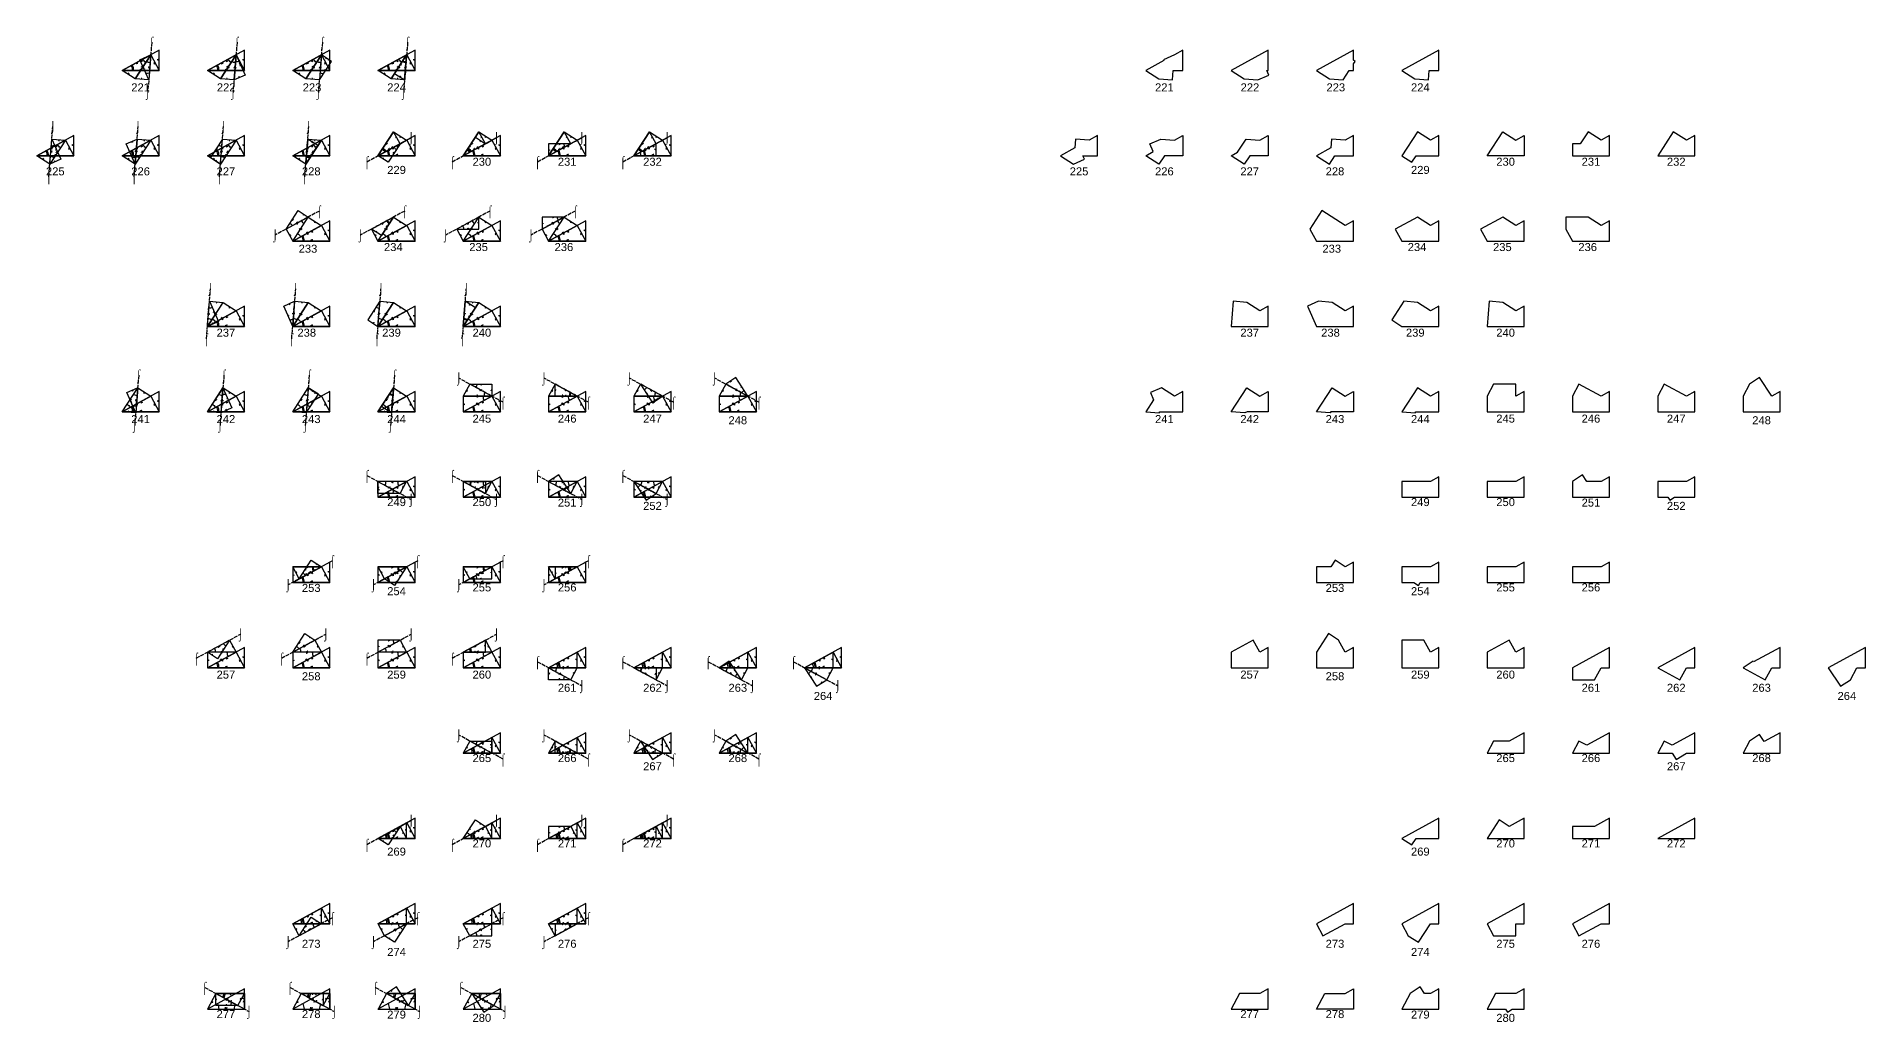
# Model space of a CAD drawing. Header units: millimetres. Extents: x 122552 to 2943733, y -2581954 to 22549.
# Drawn here: x 947964 to 1519227, y -2214161 to -1905666 of the extents above; entities that cross this region are included whole.
import ezdxf
from ezdxf.enums import TextEntityAlignment as Align

# ---------------------------------------------------------------- set-up
doc = ezdxf.new("R2010")
doc.units = ezdxf.units.MM
doc.linetypes.add('ACAD_ISO02W100', pattern=[15, 12, -3])
for name, color, linetype in [('BASE', 170, 'Continuous'), ('HYPOTENUSE', 10, 'Continuous'), ('PERPENDICULAR', 90, 'Continuous'), ('Standard', 7, 'Continuous')]:
    doc.layers.add(name, color=color, linetype=linetype)
doc.styles.add('Arial', font='arial_0.ttf')

# ---------------------------------------------------------------- blocks, each defined once
blk = doc.blocks.new('fundamental_block_GT')
at = {"color": 175, "true_color": 0x4554a5}
for p, q in [((439, -4), (439, 26)), ((439, 26), (469, 26)), ((469, 26), (460, 29)), ((469, 26), (460, 23))]:
    blk.add_line(p, q, dxfattribs=at)
at = {"color": 242, "true_color": 0xcd2027}
for p, q in [((441, 235), (456, 208)), ((456, 208), (482, 222)), ((482, 222), (472, 221)), ((482, 222), (475, 215))]:
    blk.add_line(p, q, dxfattribs=at)
at = {"color": 114, "true_color": 0x139b48}
for p, q in [((851, 261), (848, 251)), ((851, 231), (851, 261)), ((851, 261), (854, 251)), ((881, 231), (851, 231))]:
    blk.add_line(p, q, dxfattribs=at)
at = {"color": 4}
blk.add_arc((0, -2), 277, 359.9799, 28.4254, dxfattribs=at)
at = {"layer": 'BASE'}
blk.add_line((0, 0), (879, -7), dxfattribs=at)
at = {"layer": 'HYPOTENUSE'}
blk.add_line((883, 469), (0, 0), dxfattribs=at)
at = {"layer": 'PERPENDICULAR'}
blk.add_line((879, -7), (883, 469), dxfattribs=at)

msp = doc.modelspace()

# ---------------------------------------------------------------- linework, layer by layer
at = {"linetype": 'ACAD_ISO02W100', "ltscale": 100}
for p, q in [((983928, -1907443), (982684, -1923129)), ((1010577, -1907443), (1009333, -1923129)), ((1037225, -1907443), (1035981, -1923129)), ((1063874, -1907443), (1062630, -1923129)), ((951779, -1949440), (953023, -1933754)), ((978428, -1949440), (979672, -1933754)), ((1005076, -1949440), (1006321, -1933754)), ((1031725, -1949440), (1032969, -1933754)), ((1051155, -1944747), (1064984, -1937242)), ((1077803, -1944747), (1091633, -1937242)), ((1104452, -1944747), (1118281, -1937242)), ((1131101, -1944747), (1144930, -1937242)), ((1036299, -1960138), (1022469, -1967643)), ((1062947, -1960138), (1049118, -1967643)), ((1089596, -1960138), (1075767, -1967643)), ((1116245, -1960138), (1102415, -1967643)), ((1001004, -2000090), (1002248, -1984404)), ((1027652, -2000090), (1028896, -1984404)), ((1054301, -2000090), (1055545, -1984404)), ((1080950, -2000090), (1082194, -1984404)), ((979855, -2011391), (978611, -2027076)), ((1006504, -2011391), (1005260, -2027076)), ((1033152, -2011391), (1031908, -2027076)), ((1059801, -2011391), (1058557, -2027076)), ((1093669, -2019836), (1079840, -2012330)), ((1120318, -2019836), (1106488, -2012330)), ((1146966, -2019836), (1133137, -2012330)), ((1173615, -2019836), (1159786, -2012330)), ((1051155, -2042732), (1064984, -2050237)), ((1077803, -2042732), (1091633, -2050237)), ((1104452, -2042732), (1118281, -2050237)), ((1131101, -2042732), (1144930, -2050237)), ((1040372, -2069380), (1026542, -2076885)), ((1067020, -2069380), (1053191, -2076885)), ((1093669, -2069380), (1079840, -2076885)), ((1120318, -2069380), (1106488, -2076885)), ((997857, -2099782), (1011687, -2092276)), ((1024506, -2099782), (1038335, -2092276)), ((1051155, -2099782), (1064984, -2092276)), ((1077803, -2099782), (1091633, -2092276)), ((1104452, -2100887), (1118281, -2108392)), ((1131101, -2100887), (1144930, -2108392)), ((1157749, -2100887), (1171579, -2108392)), ((1184398, -2100887), (1198227, -2108392)), ((1093669, -2131288), (1079840, -2123783)), ((1120318, -2131288), (1106488, -2123783)), ((1146966, -2131288), (1133137, -2123783)), ((1173615, -2131288), (1159786, -2123783)), ((1051155, -2157937), (1064984, -2150432)), ((1077803, -2157937), (1091633, -2150432)), ((1104452, -2157937), (1118281, -2150432)), ((1131101, -2157937), (1144930, -2150432)), ((1040372, -2180833), (1026542, -2188338)), ((1067020, -2180833), (1053191, -2188338)), ((1093669, -2180833), (1079840, -2188338)), ((1120318, -2180833), (1106488, -2188338)), ((1000493, -2202624), (1014323, -2210129)), ((1027142, -2202624), (1040971, -2210129)), ((1053791, -2202624), (1067620, -2210129)), ((1080439, -2202624), (1094269, -2210129))]:
    msp.add_line(p, q, dxfattribs=at)
for points in [[(1302779, -1919207), (1303016, -1916222), (1306037, -1916222), (1306037, -1909934), (1303401, -1911365), (1299972, -1912888), (1300093, -1913160), (1294450, -1916222), (1298523, -1918870)], [(1332686, -1909934), (1321099, -1916222), (1325172, -1918870), (1329428, -1919207), (1332857, -1917684), (1332208, -1916222), (1332686, -1916222)], [(1359335, -1909934), (1347747, -1916222), (1351820, -1918870), (1356076, -1919207), (1358017, -1916222), (1359335, -1916222), (1359335, -1914194), (1359845, -1913410), (1359335, -1913078)], [(1382725, -1919207), (1382962, -1916222), (1385983, -1916222), (1385983, -1909934), (1374396, -1916222), (1378469, -1918870)], [(1377542, -1944916), (1378871, -1942871), (1385983, -1942871), (1385983, -1936583), (1383347, -1938013), (1379274, -1935366), (1374396, -1942871)], [(1409996, -1938013), (1412632, -1936583), (1412632, -1942871), (1401045, -1942871), (1405923, -1935366)], [(1427693, -1942871), (1439281, -1942871), (1439281, -1936583), (1436644, -1938013), (1432571, -1935366), (1430132, -1939118), (1427693, -1939118)], [(1459220, -1935366), (1454342, -1942871), (1465929, -1942871), (1465929, -1936583), (1463293, -1938013)], [(1272496, -1937676), (1272277, -1940442), (1267801, -1942871), (1271874, -1945518), (1275304, -1943995), (1274804, -1942871), (1279389, -1942871), (1279389, -1936583), (1276752, -1938013)], [(1294450, -1942871), (1296784, -1941604), (1295716, -1939199), (1299145, -1937676), (1303401, -1938013), (1306037, -1936583), (1306037, -1942871), (1300244, -1942871), (1298523, -1945518)], [(1321099, -1942871), (1323135, -1941766), (1325794, -1937676), (1330050, -1938013), (1332686, -1936583), (1332686, -1942871), (1326892, -1942871), (1325172, -1945518)], [(1352442, -1937676), (1352223, -1940442), (1347747, -1942871), (1351820, -1945518), (1353541, -1942871), (1359335, -1942871), (1359335, -1936583), (1356698, -1938013)], [(1359335, -1969520), (1359335, -1963231), (1356698, -1964662), (1349479, -1959970), (1345711, -1965767), (1347747, -1969520)], [(1372359, -1965767), (1374396, -1969520), (1385983, -1969520), (1385983, -1963231), (1383347, -1964662), (1379274, -1962015)], [(1399008, -1965767), (1401045, -1969520), (1412632, -1969520), (1412632, -1963231), (1409996, -1964662), (1405923, -1962015)], [(1439281, -1969520), (1439281, -1963231), (1436644, -1964662), (1432571, -1962015), (1425657, -1962015), (1425657, -1965767), (1427693, -1969520)], [(1321721, -1988326), (1321099, -1996168), (1332686, -1996168), (1332686, -1989880), (1330050, -1991311), (1325977, -1988663)], [(1359335, -1996168), (1359335, -1989880), (1356698, -1991311), (1352625, -1988663), (1348369, -1988326), (1344940, -1989849), (1347747, -1996168)], [(1385983, -1996168), (1385983, -1989880), (1383347, -1991311), (1379274, -1988663), (1375018, -1988326), (1371250, -1994123), (1374396, -1996168)], [(1401667, -1988326), (1401045, -1996168), (1412632, -1996168), (1412632, -1989880), (1409996, -1991311), (1405923, -1988663)], [(1298706, -2023155), (1298733, -2022817), (1306037, -2022817), (1306037, -2016529), (1303401, -2017959), (1299328, -2015312), (1295899, -2016835), (1296889, -2019064), (1294450, -2022817)], [(1330050, -2017959), (1332686, -2016529), (1332686, -2022817), (1326115, -2022817), (1325355, -2023155), (1321099, -2022817), (1325977, -2015312)], [(1356698, -2017959), (1359335, -2016529), (1359335, -2022817), (1352223, -2022817), (1352003, -2023155), (1347747, -2022817), (1352625, -2015312)], [(1378652, -2023155), (1378679, -2022817), (1385983, -2022817), (1385983, -2016529), (1383347, -2017959), (1379274, -2015312), (1374396, -2022817)], [(1412632, -2022817), (1412632, -2016529), (1409996, -2017959), (1409996, -2014207), (1403081, -2014207), (1401045, -2017959), (1401045, -2022817)], [(1429730, -2014207), (1427693, -2017959), (1427693, -2022817), (1439281, -2022817), (1439281, -2016529), (1436644, -2017959)], [(1456378, -2014207), (1454342, -2017959), (1454342, -2022817), (1465929, -2022817), (1465929, -2016529), (1463293, -2017959)], [(1492578, -2022817), (1492578, -2016529), (1489942, -2017959), (1486173, -2012162), (1483027, -2014207), (1480991, -2017959), (1480991, -2022817)], [(1374396, -2044608), (1374396, -2049466), (1385983, -2049466), (1385983, -2043177), (1383347, -2044608)], [(1409996, -2044608), (1401045, -2044608), (1401045, -2049466), (1412632, -2049466), (1412632, -2043177)], [(1427693, -2044608), (1427693, -2049466), (1439281, -2049466), (1439281, -2043177), (1436644, -2044608), (1432169, -2044608), (1430840, -2042563)], [(1454342, -2044608), (1454342, -2049466), (1457499, -2049466), (1458110, -2050406), (1459556, -2049466), (1465929, -2049466), (1465929, -2043177), (1463293, -2044608)], [(1353552, -2069212), (1352223, -2071257), (1347747, -2071257), (1347747, -2076114), (1359335, -2076114), (1359335, -2069826), (1356698, -2071257)], [(1379579, -2077054), (1380190, -2076114), (1385983, -2076114), (1385983, -2069826), (1383347, -2071257), (1374396, -2071257), (1374396, -2076114), (1378133, -2076114)], [(1401045, -2071257), (1401045, -2076114), (1412632, -2076114), (1412632, -2069826), (1409996, -2071257)], [(1436644, -2071257), (1427693, -2071257), (1427693, -2076114), (1439281, -2076114), (1439281, -2069826)], [(1328013, -2094153), (1321099, -2097905), (1321099, -2102763), (1332686, -2102763), (1332686, -2096475), (1330050, -2097905)], [(1359335, -2102763), (1359335, -2096475), (1356698, -2097905), (1354662, -2094153), (1351516, -2092108), (1347747, -2097905), (1347747, -2102763)], [(1385983, -2102763), (1385983, -2096475), (1383347, -2097905), (1381311, -2094153), (1374396, -2094153), (1374396, -2102763)], [(1407959, -2094153), (1401045, -2097905), (1401045, -2102763), (1412632, -2102763), (1412632, -2096475), (1409996, -2097905)], [(1436644, -2102763), (1439281, -2102763), (1439281, -2096475), (1427693, -2102763), (1427693, -2106515), (1434608, -2106515)], [(1461257, -2106515), (1463293, -2102763), (1465929, -2102763), (1465929, -2096475), (1454342, -2102763)], [(1487905, -2106515), (1489942, -2102763), (1492578, -2102763), (1492578, -2096475), (1484299, -2100967), (1484137, -2100718), (1480991, -2102763)], [(1516590, -2102763), (1519227, -2102763), (1519227, -2096475), (1507639, -2102763), (1511408, -2108561), (1514554, -2106515)], [(1407959, -2125659), (1403081, -2125659), (1401045, -2129412), (1412632, -2129412), (1412632, -2123123)], [(1429730, -2125659), (1427693, -2129412), (1439281, -2129412), (1439281, -2123123), (1432169, -2126983)], [(1456378, -2125659), (1454342, -2129412), (1458818, -2129412), (1460147, -2131457), (1463293, -2129412), (1465929, -2129412), (1465929, -2123123), (1458818, -2126983)], [(1480991, -2129412), (1492578, -2129412), (1492578, -2123123), (1487608, -2125821), (1486173, -2123614), (1483027, -2125659)], [(1377542, -2158105), (1378871, -2156060), (1385983, -2156060), (1385983, -2149772), (1374396, -2156060)], [(1404813, -2150263), (1401045, -2156060), (1412632, -2156060), (1412632, -2149772), (1407959, -2152308)], [(1427693, -2156060), (1439281, -2156060), (1439281, -2149772), (1434608, -2152308), (1427693, -2152308)], [(1454342, -2156060), (1465929, -2156060), (1465929, -2149772)], [(1349784, -2186461), (1356698, -2182709), (1359335, -2182709), (1359335, -2176421), (1347747, -2182709)], [(1379579, -2188507), (1383347, -2182709), (1385983, -2182709), (1385983, -2176421), (1374396, -2182709), (1376432, -2186461)], [(1409996, -2182709), (1412632, -2182709), (1412632, -2176421), (1401045, -2182709), (1403081, -2186461), (1409996, -2186461)], [(1429730, -2186461), (1436644, -2182709), (1439281, -2182709), (1439281, -2176421), (1427693, -2182709)], [(1330050, -2204500), (1323735, -2204500), (1321099, -2209358), (1332686, -2209358), (1332686, -2203069)], [(1356698, -2204500), (1359335, -2203069), (1359335, -2209358), (1347747, -2209358), (1350384, -2204500)], [(1377032, -2204500), (1374396, -2209358), (1385983, -2209358), (1385983, -2203069), (1383347, -2204500), (1381508, -2204500), (1380178, -2202455)], [(1409996, -2204500), (1403681, -2204500), (1401045, -2209358), (1406838, -2209358), (1407449, -2210298), (1408895, -2209358), (1412632, -2209358), (1412632, -2203069)]]:
    msp.add_lwpolyline(points, close=True)

# ---------------------------------------------------------------- block references
for p, xscale, yscale, zscale, rotation in [((974666, -1916222), -11.58735412275403, 11.58735412275403, 11.58735412275403, 207.9999999999996), ((983617, -1911365), -10.18429076373601, 10.18429076373601, 10.18429076373601, 56.48833276178961), ((983617, -1911365), -8.951118371073726, 8.951118371073726, 8.951118371073726, 84.97666552357938), ((982995, -1919207), -7.867265571233804, 7.867265571233805, 7.867265571233804, 293.464998285366), ((1001315, -1916222), -11.58735412275403, 11.58735412275403, 11.58735412275403, 207.9999999999996), ((1010266, -1911365), -10.18429076373601, 10.18429076373601, 10.18429076373601, 56.48833276178961), ((1010266, -1911365), -8.951118371073726, 8.951118371073726, 8.951118371073726, 84.97666552357938), ((1010266, -1911365), -7.867265571233805, 7.867265571233805, 7.867265571233804, 113.4649982853661), ((1027963, -1916222), -11.58735412275403, 11.58735412275403, 11.58735412275403, 207.9999999999996), ((1036914, -1911365), -10.18429076373601, 10.18429076373601, 10.18429076373601, 56.48833276178961), ((1036914, -1911365), -8.951118371073726, 8.951118371073726, 8.951118371073726, 84.97666552357938), ((1036292, -1919207), 7.867265571233804, 7.867265571233804, 7.867265571233804, 57.46499828537555), ((1054612, -1916222), -11.58735412275403, 11.58735412275403, 11.58735412275403, 207.9999999999996), ((1063563, -1911365), -10.18429076373601, 10.18429076373601, 10.18429076373601, 56.48833276178961), ((1063563, -1911365), -8.951118371073726, 8.951118371073726, 8.951118371073726, 84.97666552357938), ((1063563, -1911365), 7.867265571233804, 7.867265571233804, 7.867265571233804, 237.4649982853755), ((956968, -1938013), -10.18429076373601, 10.18429076373601, 10.18429076373601, 56.48833276178961), ((983617, -1938013), -10.18429076373601, 10.18429076373601, 10.18429076373601, 56.48833276178961), ((1010266, -1938013), -10.18429076373601, 10.18429076373601, 10.18429076373601, 56.48833276178961), ((1036914, -1938013), -10.18429076373601, 10.18429076373601, 10.18429076373601, 56.48833276178961), ((1054612, -1942871), 8.951118371073546, 8.951118371073546, 8.951118371073546, 28.97666552357937), ((1054612, -1942871), -10.18429076373601, 10.18429076373601, 10.18429076373601, 236.4883327617896), ((1081261, -1942871), 8.951118371073546, 8.951118371073546, 8.951118371073546, 28.97666552357937), ((1081261, -1942871), -10.18429076373601, 10.18429076373601, 10.18429076373601, 236.4883327617896), ((1107909, -1942871), 8.951118371073546, 8.951118371073546, 8.951118371073546, 28.97666552357937), ((1107909, -1942871), -10.18429076373601, 10.18429076373601, 10.18429076373601, 236.4883327617896), ((1134558, -1942871), 8.951118371073546, 8.951118371073546, 8.951118371073546, 28.97666552357937), ((1134558, -1942871), -10.18429076373601, 10.18429076373601, 10.18429076373601, 236.4883327617896), ((948017, -1942871), -11.58735412275403, 11.58735412275403, 11.58735412275403, 207.9999999999996), ((952712, -1937676), -7.867265571233805, 7.867265571233805, 7.867265571233804, 113.4649982853661), ((952090, -1945518), -8.951118371073727, 8.951118371073726, 8.951118371073726, 264.9766655235793), ((974666, -1942871), -11.58735412275403, 11.58735412275403, 11.58735412275403, 207.9999999999996), ((978739, -1945518), -7.867265571233804, 7.867265571233805, 7.867265571233804, 293.464998285366), ((978739, -1945518), -8.951118371073727, 8.951118371073726, 8.951118371073726, 264.9766655235793), ((1001315, -1942871), -11.58735412275403, 11.58735412275403, 11.58735412275403, 207.9999999999996), ((1006010, -1937676), 7.867265571233804, 7.867265571233804, 7.867265571233804, 237.4649982853755), ((1005388, -1945518), -8.951118371073727, 8.951118371073726, 8.951118371073726, 264.9766655235793), ((1027963, -1942871), -11.58735412275403, 11.58735412275403, 11.58735412275403, 207.9999999999996), ((1032036, -1945518), 7.867265571233804, 7.867265571233804, 7.867265571233804, 57.46499828537555), ((1032036, -1945518), -8.951118371073727, 8.951118371073726, 8.951118371073726, 264.9766655235793), ((1054612, -1942871), -11.58735412275403, 11.58735412275403, 11.58735412275403, 207.9999999999996), ((1061527, -1939118), -7.867265571233827, 7.867265571233827, 7.867265571233827, 56.48833276178257), ((1081261, -1942871), -7.867265571233827, 7.867265571233827, 7.867265571233827, 236.4883327617825), ((1081261, -1942871), -11.58735412275403, 11.58735412275403, 11.58735412275403, 207.9999999999996), ((1107909, -1942871), -11.58735412275403, 11.58735412275403, 11.58735412275403, 207.9999999999996), ((1114824, -1939118), 7.867265571233827, 7.867265571233827, 7.867265571233827, 180.4883327617926), ((1134558, -1942871), -11.58735412275403, 11.58735412275403, 11.58735412275403, 207.9999999999996), ((1134558, -1942871), 7.867265571233827, 7.867265571233827, 7.867265571233827, 0.4883327617926961), ((1025927, -1965767), -7.867265571233622, 7.867265571233622, 7.867265571233622, 236.4883327617826), ((1032841, -1962015), 8.951118371073484, 8.951118371073484, 8.951118371073484, 208.97666552358), ((1027963, -1969520), -10.18429076373601, 10.18429076373601, 10.18429076373601, 236.4883327617896), ((1027963, -1969520), -11.58735412275403, 11.58735412275403, 11.58735412275403, 207.9999999999996), ((1059490, -1962015), 8.951118371073484, 8.951118371073484, 8.951118371073484, 208.97666552358), ((1059490, -1962015), -7.867265571233622, 7.867265571233622, 7.867265571233622, 56.48833276178257), ((1054612, -1969520), -10.18429076373601, 10.18429076373601, 10.18429076373601, 236.4883327617896), ((1054612, -1969520), -11.58735412275403, 11.58735412275403, 11.58735412275403, 207.9999999999996), ((1086139, -1962015), 8.951118371073484, 8.951118371073484, 8.951118371073484, 208.97666552358), ((1079224, -1965767), 7.867265571233622, 7.867265571233622, 7.867265571233622, 0.4883327617941891), ((1081261, -1969520), -10.18429076373601, 10.18429076373601, 10.18429076373601, 236.4883327617896), ((1081261, -1969520), -11.58735412275403, 11.58735412275403, 11.58735412275403, 207.9999999999996), ((1112787, -1962015), 8.951118371073484, 8.951118371073484, 8.951118371073484, 208.97666552358), ((1112787, -1962015), 7.867265571233622, 7.867265571233622, 7.867265571233622, 180.4883327617942), ((1107909, -1969520), -10.18429076373601, 10.18429076373601, 10.18429076373601, 236.4883327617896), ((1107909, -1969520), -11.58735412275403, 11.58735412275403, 11.58735412275403, 207.9999999999996), ((1001937, -1988326), -7.867265571233776, 7.867265571233776, 7.867265571233776, 113.4649982853685), ((1001315, -1996168), -8.951118371073488, 8.951118371073488, 8.951118371073486, 264.9766655235823), ((1001315, -1996168), -10.18429076373601, 10.18429076373601, 10.18429076373601, 236.4883327617896), ((1001315, -1996168), -11.58735412275403, 11.58735412275403, 11.58735412275403, 207.9999999999996), ((1027963, -1996168), -7.867265571233776, 7.867265571233776, 7.867265571233776, 293.4649982853686), ((1027963, -1996168), -8.951118371073488, 8.951118371073488, 8.951118371073486, 264.9766655235823), ((1027963, -1996168), -10.18429076373601, 10.18429076373601, 10.18429076373601, 236.4883327617896), ((1027963, -1996168), -11.58735412275403, 11.58735412275403, 11.58735412275403, 207.9999999999996), ((1055234, -1988326), 7.867265571233769, 7.867265571233769, 7.867265571233769, 237.4649982853789), ((1054612, -1996168), -8.951118371073488, 8.951118371073488, 8.951118371073486, 264.9766655235823), ((1054612, -1996168), -10.18429076373601, 10.18429076373601, 10.18429076373601, 236.4883327617896), ((1054612, -1996168), -11.58735412275403, 11.58735412275403, 11.58735412275403, 207.9999999999996), ((1081261, -1996168), 7.867265571233768, 7.867265571233768, 7.867265571233768, 57.46499828537893), ((1081261, -1996168), -8.951118371073488, 8.951118371073488, 8.951118371073486, 264.9766655235823), ((1081261, -1996168), -10.18429076373601, 10.18429076373601, 10.18429076373601, 236.4883327617896), ((1081261, -1996168), -11.58735412275403, 11.58735412275403, 11.58735412275403, 207.9999999999996), ((974666, -2022817), -10.18429076373601, 10.18429076373601, 10.18429076373601, 236.4883327617896), ((979544, -2015312), -8.951118371073484, 8.951118371073486, 8.951118371073484, 84.97666552358226), ((978922, -2023155), -7.867265571233776, 7.867265571233776, 7.867265571233776, 293.4649982853686), ((1001315, -2022817), -10.18429076373601, 10.18429076373601, 10.18429076373601, 236.4883327617896), ((1006193, -2015312), -8.951118371073484, 8.951118371073486, 8.951118371073484, 84.97666552358226), ((1006193, -2015312), -7.867265571233776, 7.867265571233776, 7.867265571233776, 113.4649982853685), ((1027963, -2022817), -10.18429076373601, 10.18429076373601, 10.18429076373601, 236.4883327617896), ((1032841, -2015312), -8.951118371073484, 8.951118371073486, 8.951118371073484, 84.97666552358226), ((1032219, -2023155), 7.867265571233776, 7.867265571233776, 7.867265571233776, 57.46499828537808), ((1054612, -2022817), -10.18429076373601, 10.18429076373601, 10.18429076373601, 236.4883327617896), ((1059490, -2015312), -8.951118371073484, 8.951118371073486, 8.951118371073484, 84.97666552358226), ((1059490, -2015312), 7.867265571233769, 7.867265571233769, 7.867265571233769, 237.4649982853789), ((1090212, -2017959), 8.951118371073806, 8.951118371073806, 8.951118371073806, 152.0000000000029), ((1083297, -2014207), -7.867265571233938, 7.867265571233939, 7.867265571233938, 179.5116672382061), ((1116860, -2017959), 8.951118371073806, 8.951118371073806, 8.951118371073806, 152.0000000000029), ((1116860, -2017959), -7.867265571233939, 7.867265571233939, 7.867265571233938, 359.5116672382062), ((1143509, -2017959), 8.951118371073806, 8.951118371073806, 8.951118371073806, 152.0000000000029), ((1136594, -2014207), 7.867265571233938, 7.867265571233938, 7.867265571233938, 303.5116672382156), ((1170158, -2017959), 8.951118371073806, 8.951118371073806, 8.951118371073806, 152.0000000000029), ((1170158, -2017959), 7.867265571233938, 7.867265571233938, 7.867265571233938, 123.5116672382156), ((974666, -2022817), -11.58735412275403, 11.58735412275403, 11.58735412275403, 207.9999999999996), ((1001315, -2022817), -11.58735412275403, 11.58735412275403, 11.58735412275403, 207.9999999999996), ((1027963, -2022817), -11.58735412275403, 11.58735412275403, 11.58735412275403, 207.9999999999996), ((1054612, -2022817), -11.58735412275403, 11.58735412275403, 11.58735412275403, 207.9999999999996), ((1090212, -2017959), 10.18429076373601, 10.18429076373601, 10.18429076373601, 180.4883327617925), ((1081261, -2022817), -11.58735412275403, 11.58735412275403, 11.58735412275403, 207.9999999999996), ((1116860, -2017959), 10.18429076373601, 10.18429076373601, 10.18429076373601, 180.4883327617925), ((1107909, -2022817), -11.58735412275403, 11.58735412275403, 11.58735412275403, 207.9999999999996), ((1143509, -2017959), 10.18429076373601, 10.18429076373601, 10.18429076373601, 180.4883327617925), ((1134558, -2022817), -11.58735412275403, 11.58735412275403, 11.58735412275403, 207.9999999999996), ((1170158, -2017959), 10.18429076373601, 10.18429076373601, 10.18429076373601, 180.4883327617925), ((1161207, -2022817), -11.58735412275403, 11.58735412275403, 11.58735412275403, 207.9999999999996), ((1063563, -2044608), 10.18429076373601, 10.18429076373601, 10.18429076373601, 180.4883327617925), ((1054612, -2049466), -11.58735412275403, 11.58735412275403, 11.58735412275403, 207.9999999999996), ((1054612, -2044608), 8.951118371073806, 8.951118371073806, 8.951118371073806, 332.0000000000029), ((1061527, -2048360), -7.867265571233939, 7.867265571233939, 7.867265571233938, 359.5116672382062), ((1090212, -2044608), 10.18429076373601, 10.18429076373601, 10.18429076373601, 180.4883327617925), ((1081261, -2049466), -11.58735412275403, 11.58735412275403, 11.58735412275403, 207.9999999999996), ((1081261, -2044608), 8.951118371073806, 8.951118371073806, 8.951118371073806, 332.0000000000029), ((1081261, -2044608), -7.867265571233938, 7.867265571233939, 7.867265571233938, 179.5116672382061), ((1116860, -2044608), 10.18429076373601, 10.18429076373601, 10.18429076373601, 180.4883327617925), ((1107909, -2049466), -11.58735412275403, 11.58735412275403, 11.58735412275403, 207.9999999999996), ((1107909, -2044608), 8.951118371073806, 8.951118371073806, 8.951118371073806, 332.0000000000029), ((1114824, -2048360), 7.867265571233938, 7.867265571233938, 7.867265571233938, 123.5116672382156), ((1134558, -2044608), 7.867265571233938, 7.867265571233938, 7.867265571233938, 303.5116672382156), ((1143509, -2044608), 10.18429076373601, 10.18429076373601, 10.18429076373601, 180.4883327617925), ((1134558, -2049466), -11.58735412275403, 11.58735412275403, 11.58735412275403, 207.9999999999996), ((1134558, -2044608), 8.951118371073806, 8.951118371073806, 8.951118371073806, 332.0000000000029), ((1036914, -2071257), -8.95111837107369, 8.95111837107369, 8.95111837107369, 27.99999999999934), ((1063563, -2071257), -8.95111837107369, 8.95111837107369, 8.95111837107369, 27.99999999999934), ((1090212, -2071257), -8.95111837107369, 8.95111837107369, 8.95111837107369, 27.99999999999934), ((1116860, -2071257), -8.95111837107369, 8.95111837107369, 8.95111837107369, 27.99999999999934), ((1036914, -2071257), 10.18429076373601, 10.18429076373601, 10.18429076373601, 180.4883327617925), ((1027963, -2076114), -11.58735412275403, 11.58735412275403, 11.58735412275403, 207.9999999999996), ((1030000, -2075009), -7.867265571233948, 7.867265571233947, 7.867265571233947, 236.4883327617855), ((1063563, -2071257), 10.18429076373601, 10.18429076373601, 10.18429076373601, 180.4883327617925), ((1054612, -2076114), -11.58735412275403, 11.58735412275403, 11.58735412275403, 207.9999999999996), ((1063563, -2071257), -7.867265571233845, 7.867265571233844, 7.867265571233845, 56.48833276178561), ((1090212, -2071257), 10.18429076373601, 10.18429076373601, 10.18429076373601, 180.4883327617925), ((1081261, -2076114), -11.58735412275403, 11.58735412275403, 11.58735412275403, 207.9999999999996), ((1083297, -2075009), 7.867265571233845, 7.867265571233845, 7.867265571233845, 0.4883327617971739), ((1116860, -2071257), 10.18429076373601, 10.18429076373601, 10.18429076373601, 180.4883327617925), ((1107909, -2076114), -11.58735412275403, 11.58735412275403, 11.58735412275403, 207.9999999999996), ((1116860, -2071257), 7.867265571233845, 7.867265571233845, 7.867265571233845, 180.4883327617972), ((1001315, -2097905), -8.95111837107369, 8.95111837107369, 8.95111837107369, 207.9999999999994), ((1008229, -2094153), -7.867265571233088, 7.867265571233088, 7.867265571233088, 56.48833276179743), ((1027963, -2097905), -7.867265571233087, 7.867265571233088, 7.867265571233088, 236.4883327617975), ((1027963, -2097905), -8.95111837107369, 8.95111837107369, 8.95111837107369, 207.9999999999994), ((1061527, -2094153), 7.867265571232985, 7.867265571232985, 7.867265571232985, 180.4883327617853), ((1054612, -2097905), -8.95111837107369, 8.95111837107369, 8.95111837107369, 207.9999999999994), ((1081261, -2097905), -8.95111837107369, 8.95111837107369, 8.95111837107369, 207.9999999999994), ((1081261, -2097905), 7.867265571232985, 7.867265571232985, 7.867265571232985, 0.4883327617852329), ((1010266, -2097905), 10.18429076373601, 10.18429076373601, 10.18429076373601, 180.4883327617925), ((1001315, -2102763), -11.58735412275403, 11.58735412275403, 11.58735412275403, 207.9999999999996), ((1036914, -2097905), 10.18429076373601, 10.18429076373601, 10.18429076373601, 180.4883327617925), ((1027963, -2102763), -11.58735412275403, 11.58735412275403, 11.58735412275403, 207.9999999999996), ((1063563, -2097905), 10.18429076373601, 10.18429076373601, 10.18429076373601, 180.4883327617925), ((1054612, -2102763), -11.58735412275403, 11.58735412275403, 11.58735412275403, 207.9999999999996), ((1090212, -2097905), 10.18429076373601, 10.18429076373601, 10.18429076373601, 180.4883327617925), ((1081261, -2102763), -11.58735412275403, 11.58735412275403, 11.58735412275403, 207.9999999999996), ((1107909, -2102763), -11.58735412275403, 11.58735412275403, 11.58735412275403, 207.9999999999996), ((1107909, -2102763), 10.18429076373601, 10.18429076373601, 10.18429076373601, 0.4883327617926961), ((1107909, -2102763), 8.951118371073806, 8.951118371073806, 8.951118371073806, 332.0000000000033), ((1134558, -2102763), -11.58735412275403, 11.58735412275403, 11.58735412275403, 207.9999999999996), ((1134558, -2102763), 10.18429076373601, 10.18429076373601, 10.18429076373601, 0.4883327617926961), ((1134558, -2102763), 8.951118371073806, 8.951118371073806, 8.951118371073806, 332.0000000000033), ((1161207, -2102763), -11.58735412275403, 11.58735412275403, 11.58735412275403, 207.9999999999996), ((1161207, -2102763), 10.18429076373601, 10.18429076373601, 10.18429076373601, 0.4883327617926961), ((1161207, -2102763), 8.951118371073806, 8.951118371073806, 8.951118371073806, 332.0000000000033), ((1168121, -2106515), 7.867265571232967, 7.867265571232967, 7.867265571232967, 123.5116672382053), ((1187855, -2102763), 7.867265571232967, 7.867265571232967, 7.867265571232967, 303.5116672382053), ((1187855, -2102763), -11.58735412275403, 11.58735412275403, 11.58735412275403, 207.9999999999996), ((1187855, -2102763), 10.18429076373601, 10.18429076373601, 10.18429076373601, 0.4883327617926961), ((1187855, -2102763), 8.951118371073806, 8.951118371073806, 8.951118371073806, 332.0000000000033), ((1114824, -2106515), -7.867265571232967, 7.867265571232966, 7.867265571232967, 359.5116672382195), ((1134558, -2102763), -7.867265571232967, 7.867265571232966, 7.867265571232967, 179.5116672382195), ((1081261, -2129412), -11.58735412275403, 11.58735412275403, 11.58735412275403, 207.9999999999996), ((1081261, -2129412), 10.18429076373601, 10.18429076373601, 10.18429076373601, 0.4883327617926961), ((1107909, -2129412), -11.58735412275403, 11.58735412275403, 11.58735412275403, 207.9999999999996), ((1107909, -2129412), 10.18429076373601, 10.18429076373601, 10.18429076373601, 0.4883327617926961), ((1134558, -2129412), -11.58735412275403, 11.58735412275403, 11.58735412275403, 207.9999999999996), ((1134558, -2129412), 10.18429076373601, 10.18429076373601, 10.18429076373601, 0.4883327617926961), ((1136594, -2125659), 7.867265571232967, 7.867265571232967, 7.867265571232967, 303.5116672382053), ((1161207, -2129412), -11.58735412275403, 11.58735412275403, 11.58735412275403, 207.9999999999996), ((1161207, -2129412), 10.18429076373601, 10.18429076373601, 10.18429076373601, 0.4883327617926961), ((1170158, -2129412), 7.867265571232967, 7.867265571232967, 7.867265571232967, 123.5116672382053), ((1090212, -2129412), 8.951118371073806, 8.951118371073806, 8.951118371073806, 152.0000000000033), ((1083297, -2125659), -7.867265571232967, 7.867265571232966, 7.867265571232967, 179.5116672382195), ((1116860, -2129412), 8.951118371073806, 8.951118371073806, 8.951118371073806, 152.0000000000033), ((1116860, -2129412), -7.867265571232967, 7.867265571232966, 7.867265571232967, 359.5116672382195), ((1143509, -2129412), 8.951118371073806, 8.951118371073806, 8.951118371073806, 152.0000000000033), ((1170158, -2129412), 8.951118371073806, 8.951118371073806, 8.951118371073806, 152.0000000000033), ((1054612, -2156060), -11.58735412275403, 11.58735412275403, 11.58735412275403, 207.9999999999996), ((1054612, -2156060), 10.18429076373601, 10.18429076373601, 10.18429076373601, 0.4883327617926961), ((1054612, -2156060), -8.951118371073806, 8.951118371073806, 8.951118371073806, 207.9999999999997), ((1061527, -2152308), -7.867265571233187, 7.867265571233188, 7.867265571233188, 56.48833276179743), ((1081261, -2156060), -7.867265571233188, 7.867265571233188, 7.867265571233188, 236.4883327617974), ((1081261, -2156060), -11.58735412275403, 11.58735412275403, 11.58735412275403, 207.9999999999996), ((1081261, -2156060), 10.18429076373601, 10.18429076373601, 10.18429076373601, 0.4883327617926961), ((1081261, -2156060), -8.951118371073806, 8.951118371073806, 8.951118371073806, 207.9999999999997), ((1107909, -2156060), -11.58735412275403, 11.58735412275403, 11.58735412275403, 207.9999999999996), ((1107909, -2156060), 10.18429076373601, 10.18429076373601, 10.18429076373601, 0.4883327617926961), ((1114824, -2152308), 7.867265571233188, 7.867265571233188, 7.867265571233188, 180.4883327617838), ((1107909, -2156060), -8.951118371073806, 8.951118371073806, 8.951118371073806, 207.9999999999997), ((1134558, -2156060), -11.58735412275403, 11.58735412275403, 11.58735412275403, 207.9999999999996), ((1134558, -2156060), 10.18429076373601, 10.18429076373601, 10.18429076373601, 0.4883327617926961), ((1134558, -2156060), -8.951118371073806, 8.951118371073806, 8.951118371073806, 207.9999999999997), ((1134558, -2156060), 7.867265571233188, 7.867265571233188, 7.867265571233188, 0.4883327617837401), ((1027963, -2182709), -11.58735412275403, 11.58735412275403, 11.58735412275403, 207.9999999999996), ((1027963, -2182709), 10.18429076373601, 10.18429076373601, 10.18429076373601, 0.4883327617926961), ((1036914, -2182709), -8.95111837107369, 8.95111837107369, 8.95111837107369, 27.99999999999966), ((1030000, -2186461), -7.867265571232985, 7.867265571232984, 7.867265571232985, 236.4883327617975), ((1054612, -2182709), -11.58735412275403, 11.58735412275403, 11.58735412275403, 207.9999999999996), ((1054612, -2182709), 10.18429076373601, 10.18429076373601, 10.18429076373601, 0.4883327617926961), ((1063563, -2182709), -8.95111837107369, 8.95111837107369, 8.95111837107369, 27.99999999999966), ((1063563, -2182709), -7.867265571232985, 7.867265571232984, 7.867265571232985, 56.48833276179752), ((1081261, -2182709), -11.58735412275403, 11.58735412275403, 11.58735412275403, 207.9999999999996), ((1081261, -2182709), 10.18429076373601, 10.18429076373601, 10.18429076373601, 0.4883327617926961), ((1090212, -2182709), -8.95111837107369, 8.95111837107369, 8.95111837107369, 27.99999999999966), ((1107909, -2182709), -11.58735412275403, 11.58735412275403, 11.58735412275403, 207.9999999999996), ((1107909, -2182709), 10.18429076373601, 10.18429076373601, 10.18429076373601, 0.4883327617926961), ((1116860, -2182709), -8.95111837107369, 8.95111837107369, 8.95111837107369, 27.99999999999966), ((1083297, -2186461), 7.867265571232985, 7.867265571232985, 7.867265571232985, 0.4883327617852329), ((1116860, -2182709), 7.867265571232985, 7.867265571232985, 7.867265571232985, 180.4883327617853), ((1012902, -2209358), 11.58735412275403, 11.58735412275403, 11.58735412275403, 152.0000000000003), ((1003951, -2204500), -10.18429076373601, 10.18429076373601, 10.18429076373601, 179.5116672382084), ((1003951, -2204500), 8.951118371073443, 8.951118371073443, 8.951118371073443, 331.9999999999985), ((1010865, -2208252), -7.867265571232778, 7.867265571232778, 7.86726557123278, 359.511667238215), ((1039551, -2209358), 11.58735412275403, 11.58735412275403, 11.58735412275403, 152.0000000000003), ((1030599, -2204500), -10.18429076373601, 10.18429076373601, 10.18429076373601, 179.5116672382084), ((1030599, -2204500), 8.951118371073443, 8.951118371073443, 8.951118371073443, 331.9999999999985), ((1030599, -2204500), -7.867265571232779, 7.867265571232778, 7.86726557123278, 179.5116672382149), ((1066199, -2209358), 11.58735412275403, 11.58735412275403, 11.58735412275403, 152.0000000000003), ((1057248, -2204500), -10.18429076373601, 10.18429076373601, 10.18429076373601, 179.5116672382084), ((1057248, -2204500), 8.951118371073443, 8.951118371073443, 8.951118371073443, 331.9999999999985), ((1064163, -2208252), 7.86726557123278, 7.86726557123278, 7.86726557123278, 123.5116672382007), ((1092848, -2209358), 11.58735412275403, 11.58735412275403, 11.58735412275403, 152.0000000000003), ((1083897, -2204500), 7.86726557123278, 7.86726557123278, 7.86726557123278, 303.5116672382008), ((1083897, -2204500), -10.18429076373601, 10.18429076373601, 10.18429076373601, 179.5116672382084), ((1083897, -2204500), 8.951118371073443, 8.951118371073443, 8.951118371073443, 331.9999999999985)]:
    msp.add_blockref('fundamental_block_GT', p, dxfattribs=dict(xscale=xscale, yscale=yscale, zscale=zscale, rotation=rotation))
at = {"layer": 'Standard', "xscale": 13.18371388650824, "yscale": 13.18371388650824, "zscale": 13.18371388650824, "rotation": 0.4883327617913192}
for p in [(974666, -1916222), (1001315, -1916222), (1027963, -1916222), (1054612, -1916222), (948017, -1942871), (974666, -1942871), (1001315, -1942871), (1027963, -1942871), (1054612, -1942871), (1081261, -1942871), (1107909, -1942871), (1134558, -1942871), (1027963, -1969520), (1054612, -1969520), (1081261, -1969520), (1107909, -1969520), (1001315, -1996168), (1027963, -1996168), (1054612, -1996168), (1081261, -1996168), (974666, -2022817), (1001315, -2022817), (1027963, -2022817), (1054612, -2022817), (1081261, -2022817), (1107909, -2022817), (1134558, -2022817), (1161207, -2022817), (1054612, -2049466), (1081261, -2049466), (1107909, -2049466), (1134558, -2049466), (1027963, -2076114), (1054612, -2076114), (1081261, -2076114), (1107909, -2076114), (1001315, -2102763), (1027963, -2102763), (1054612, -2102763), (1081261, -2102763), (1107909, -2102763), (1134558, -2102763), (1161207, -2102763), (1187855, -2102763), (1081261, -2129412), (1107909, -2129412), (1134558, -2129412), (1161207, -2129412), (1054612, -2156060), (1081261, -2156060), (1107909, -2156060), (1134558, -2156060), (1027963, -2182709), (1054612, -2182709), (1081261, -2182709), (1107909, -2182709), (1001315, -2209358), (1027963, -2209358), (1054612, -2209358), (1081261, -2209358)]:
    msp.add_blockref('fundamental_block_GT', p, dxfattribs=at)

# ---------------------------------------------------------------- texts
at = {"style": 'Arial'}
for s, p in [('⌠', (983928, -1907443)), ('⌠', (1010577, -1907443)), ('⌠', (1037225, -1907443)), ('⌠', (1063874, -1907443)), ('221', (980460, -1921526)), ('⌡', (982684, -1923129)), ('222', (1007194, -1921526)), ('⌡', (1009333, -1923129)), ('223', (1034012, -1921526)), ('⌡', (1035981, -1923129)), ('224', (1060406, -1921526)), ('⌡', (1062630, -1923129)), ('221', (1300244, -1921526)), ('222', (1326978, -1921526)), ('223', (1353796, -1921526)), ('224', (1380190, -1921526)), ('⌡', (953023, -1933754)), ('⌡', (979672, -1933754)), ('⌡', (1006321, -1933754)), ('⌡', (1032969, -1933754)), ('⌡', (1064984, -1937242)), ('⌡', (1091633, -1937242)), ('⌡', (1118281, -1937242)), ('⌡', (1144930, -1937242)), ('225', (953811, -1947752)), ('⌠', (951779, -1949440)), ('226', (980460, -1947752)), ('⌠', (978428, -1949440)), ('227', (1007108, -1947752)), ('⌠', (1005076, -1949440)), ('228', (1033757, -1947752)), ('⌠', (1031725, -1949440)), ('⌠', (1051155, -1944747)), ('229', (1060406, -1947304)), ('⌠', (1077803, -1944747)), ('230', (1087054, -1944747)), ('⌠', (1104452, -1944747)), ('231', (1113703, -1944747)), ('⌠', (1131101, -1944747)), ('232', (1140352, -1944747)), ('225', (1273595, -1947752)), ('226', (1300244, -1947752)), ('227', (1326892, -1947752)), ('228', (1353541, -1947752)), ('229', (1380190, -1947304)), ('230', (1406838, -1944747)), ('231', (1433487, -1944747)), ('232', (1460136, -1944747)), ('⌠', (1036299, -1960138)), ('⌠', (1062947, -1960138)), ('⌠', (1089596, -1960138)), ('⌠', (1116245, -1960138)), ('⌡', (1022469, -1967643)), ('233', (1032739, -1971907)), ('⌡', (1049118, -1967643)), ('234', (1059387, -1971396)), ('⌡', (1075767, -1967643)), ('235', (1086036, -1971396)), ('⌡', (1102415, -1967643)), ('236', (1112685, -1971396)), ('233', (1352523, -1971907)), ('234', (1379171, -1971396)), ('235', (1405820, -1971396)), ('236', (1432469, -1971396)), ('⌡', (1002248, -1984404)), ('⌡', (1028896, -1984404)), ('⌡', (1055545, -1984404)), ('⌡', (1082194, -1984404)), ('⌠', (1001004, -2000090)), ('237', (1007108, -1998129)), ('⌠', (1027652, -2000090)), ('238', (1032353, -1998129)), ('⌠', (1054301, -2000090)), ('239', (1058832, -1998129)), ('⌠', (1080950, -2000090)), ('240', (1087054, -1998129)), ('237', (1326892, -1998129)), ('238', (1352137, -1998129)), ('239', (1378616, -1998129)), ('240', (1406838, -1998129)), ('⌠', (979855, -2011391)), ('⌠', (1006504, -2011391)), ('⌠', (1033152, -2011391)), ('⌠', (1059801, -2011391)), ('⌡', (1079840, -2012330)), ('⌡', (1106488, -2012330)), ('⌡', (1133137, -2012330)), ('⌡', (1159786, -2012330)), ('⌠', (1093669, -2019836)), ('⌠', (1120318, -2019836)), ('⌠', (1146966, -2019836)), ('⌠', (1173615, -2019836)), ('241', (980460, -2025115)), ('⌡', (978611, -2027076)), ('242', (1007108, -2025115)), ('⌡', (1005260, -2027076)), ('243', (1033757, -2025115)), ('⌡', (1031908, -2027076)), ('244', (1060406, -2025115)), ('⌡', (1058557, -2027076)), ('245', (1087054, -2024970)), ('246', (1113703, -2024970)), ('247', (1140352, -2024970)), ('248', (1167000, -2025481)), ('241', (1300244, -2025115)), ('242', (1326892, -2025115)), ('243', (1353541, -2025115)), ('244', (1380190, -2025115)), ('245', (1406838, -2024970)), ('246', (1433487, -2024970)), ('247', (1460136, -2024970)), ('248', (1486784, -2025481)), ('⌠', (1051155, -2042732)), ('⌠', (1077803, -2042732)), ('⌠', (1104452, -2042732)), ('⌠', (1131101, -2042732)), ('249', (1060406, -2051038)), ('⌡', (1064984, -2050237)), ('250', (1087054, -2051038)), ('⌡', (1091633, -2050237)), ('251', (1113703, -2051191)), ('⌡', (1118281, -2050237)), ('⌡', (1144930, -2050237)), ('249', (1380190, -2051038)), ('250', (1406838, -2051038)), ('251', (1433487, -2051191)), ('252', (1140352, -2052213)), ('252', (1460136, -2052213)), ('⌠', (1040372, -2069380)), ('⌠', (1067020, -2069380)), ('⌠', (1093669, -2069380)), ('⌠', (1120318, -2069380)), ('⌡', (1026542, -2076885)), ('253', (1033757, -2077840)), ('⌡', (1053191, -2076885)), ('254', (1060406, -2078861)), ('⌡', (1079840, -2076885)), ('255', (1087054, -2077686)), ('⌡', (1106488, -2076885)), ('256', (1113703, -2077686)), ('253', (1353541, -2077840)), ('254', (1380190, -2078861)), ('255', (1406838, -2077686)), ('256', (1433487, -2077686)), ('⌡', (1011687, -2092276)), ('⌡', (1038335, -2092276)), ('⌡', (1064984, -2092276)), ('⌡', (1091633, -2092276)), ('⌠', (997857, -2099782)), ('⌠', (1024506, -2099782)), ('⌠', (1051155, -2099782)), ('⌠', (1077803, -2099782)), ('⌠', (1104452, -2100887)), ('⌠', (1131101, -2100887)), ('⌠', (1157749, -2100887)), ('⌠', (1184398, -2100887)), ('257', (1007108, -2104916)), ('258', (1033757, -2105427)), ('259', (1060406, -2104916)), ('260', (1087054, -2104916)), ('261', (1113703, -2109026)), ('⌡', (1118281, -2108392)), ('262', (1140352, -2109026)), ('⌡', (1144930, -2108392)), ('263', (1167000, -2109026)), ('⌡', (1171579, -2108392)), ('⌡', (1198227, -2108392)), ('257', (1326892, -2104916)), ('258', (1353541, -2105427)), ('259', (1380190, -2104916)), ('260', (1406838, -2104916)), ('261', (1433487, -2109026)), ('262', (1460136, -2109026)), ('263', (1486784, -2109026)), ('264', (1193649, -2111582)), ('264', (1513433, -2111582)), ('⌡', (1079840, -2123783)), ('⌡', (1106488, -2123783)), ('⌡', (1133137, -2123783)), ('⌡', (1159786, -2123783)), ('265', (1087054, -2130984)), ('⌠', (1093669, -2131288)), ('266', (1113703, -2130984)), ('⌠', (1120318, -2131288)), ('⌠', (1146966, -2131288)), ('268', (1167000, -2130984)), ('⌠', (1173615, -2131288)), ('265', (1406838, -2130984)), ('266', (1433487, -2130984)), ('268', (1486784, -2130984)), ('267', (1140352, -2133540)), ('267', (1460136, -2133540)), ('⌡', (1064984, -2150432)), ('⌡', (1091633, -2150432)), ('⌡', (1118281, -2150432)), ('⌡', (1144930, -2150432)), ('⌠', (1051155, -2157937)), ('269', (1060406, -2160189)), ('⌠', (1077803, -2157937)), ('270', (1087054, -2157632)), ('⌠', (1104452, -2157937)), ('271', (1113703, -2157632)), ('⌠', (1131101, -2157937)), ('272', (1140352, -2157632)), ('269', (1380190, -2160189)), ('270', (1406838, -2157632)), ('271', (1433487, -2157632)), ('272', (1460136, -2157632)), ('⌠', (1040372, -2180833)), ('⌠', (1067020, -2180833)), ('⌠', (1093669, -2180833)), ('⌠', (1120318, -2180833)), ('⌡', (1026542, -2188338)), ('273', (1033757, -2188972)), ('⌡', (1053191, -2188338)), ('⌡', (1079840, -2188338)), ('275', (1087054, -2188972)), ('⌡', (1106488, -2188338)), ('276', (1113703, -2188972)), ('273', (1353541, -2188972)), ('275', (1406838, -2188972)), ('276', (1433487, -2188972)), ('274', (1060406, -2191528)), ('274', (1380190, -2191528)), ('⌠', (1000493, -2202624)), ('⌠', (1027142, -2202624)), ('⌠', (1053791, -2202624)), ('⌠', (1080439, -2202624)), ('277', (1007108, -2210930)), ('⌡', (1014323, -2210129)), ('278', (1033757, -2210930)), ('⌡', (1040971, -2210129)), ('279', (1060406, -2211083)), ('⌡', (1067620, -2210129)), ('⌡', (1094269, -2210129)), ('277', (1326892, -2210930)), ('278', (1353541, -2210930)), ('279', (1380190, -2211083)), ('280', (1087054, -2212105)), ('280', (1406838, -2212105))]:
    msp.add_text(s, height=2500, dxfattribs=at).set_placement(p, align=Align.MIDDLE_CENTER)

doc.saveas('drawing.dxf')
